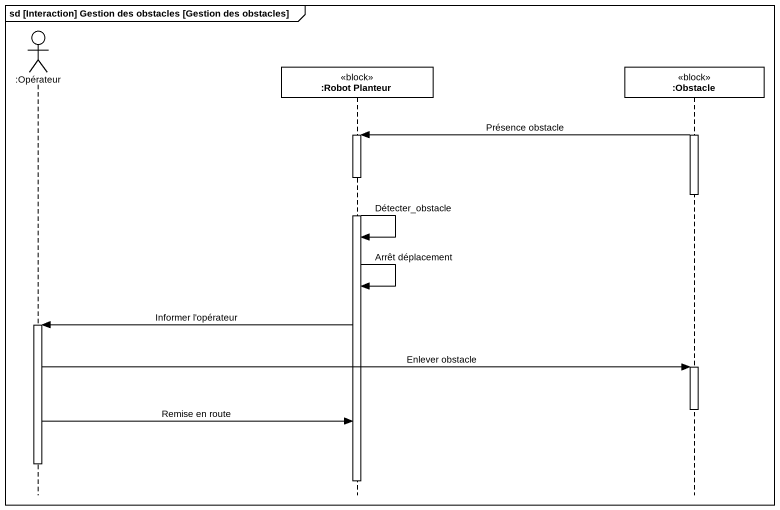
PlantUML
@startuml
mainframe sd [Interaction] Gestion des obstacles [Gestion des obstacles]
hide footbox
actor ":Opérateur" as Opérateur
participant ":Robot Planteur" as Robot_Planteur <<block>>
participant ":Obstacle" as Obstacle <<block>>

activate Obstacle
Obstacle -> Robot_Planteur : Présence obstacle
activate Robot_Planteur
deactivate Obstacle
Robot_Planteur -> Robot_Planteur : Détecter_obstacle
Robot_Planteur -> Robot_Planteur : Arrêt déplacement
Robot_Planteur -> Opérateur : Informer l'opérateur
activate Opérateur
Opérateur -> Obstacle : Enlever obstacle
activate Obstacle
deactivate Obstacle
Opérateur -> Robot_Planteur : Remise en route
deactivate Opérateur
deactivate Robot_Planteur
@enduml
